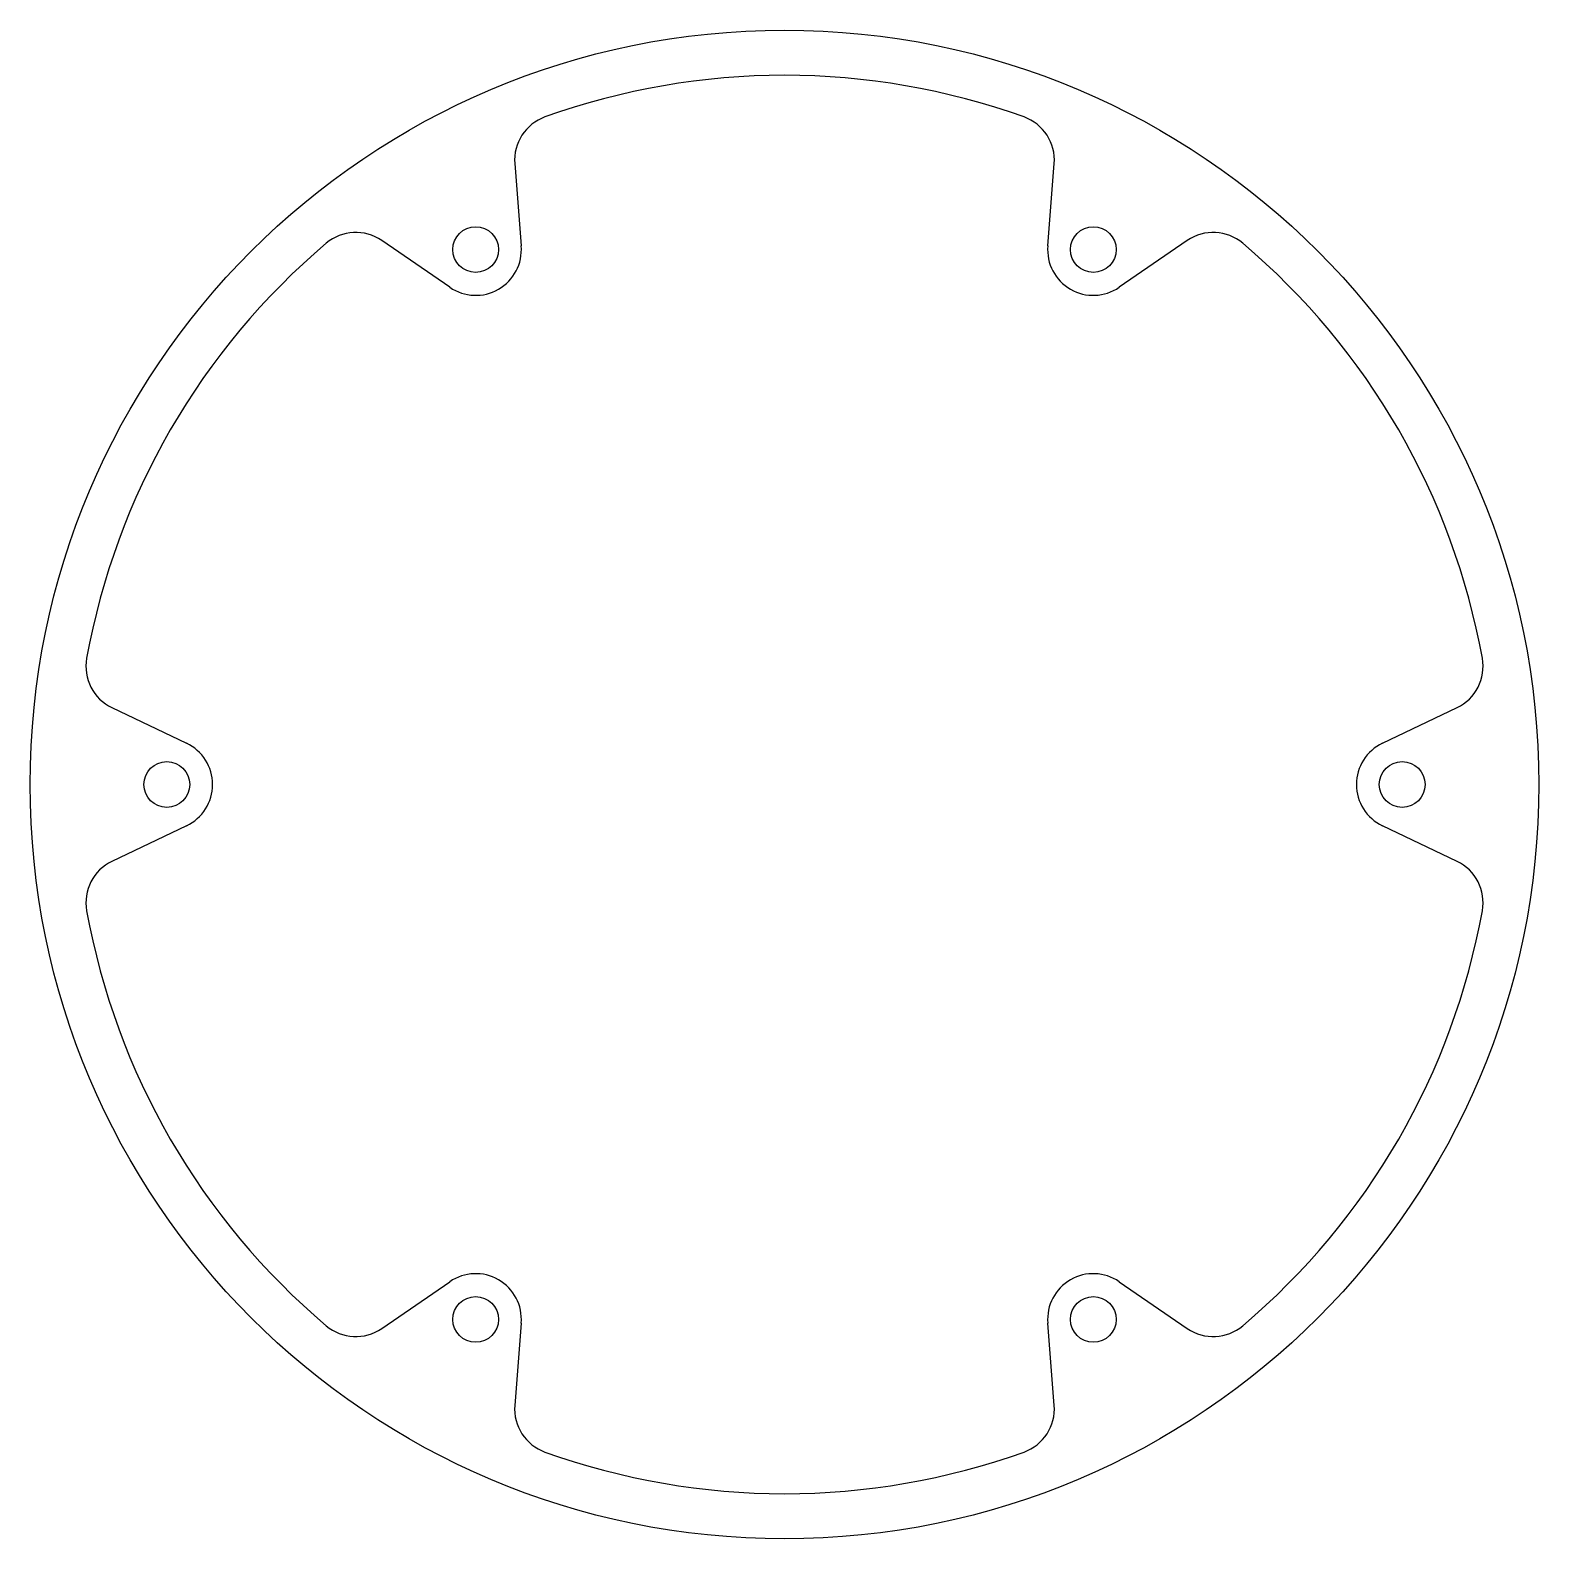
# Model space of a CAD drawing. Header units: metres. Extents: x -33 to 33, y -33 to 33.
import ezdxf

# ---------------------------------------------------------------- set-up
doc = ezdxf.new("R2010")
doc.units = ezdxf.units.M

msp = doc.modelspace()

# ---------------------------------------------------------------- linework, layer by layer
at = {"layer": 'PARAMETRIX'}
for p, q in [((-11.7895, 27.1385), (-11.5062, 23.5397)), ((11.5062, 23.5397), (11.7895, 27.1385)), ((-14.6329, 21.7345), (-17.6079, 23.7793)), ((17.6079, 23.7793), (14.6329, 21.7345)), ((-29.3974, 3.3593), (-26.139, 1.8052)), ((26.139, 1.8052), (29.3974, 3.3593)), ((-26.139, -1.8052), (-29.3974, -3.3593)), ((29.3974, -3.3593), (26.139, -1.8052)), ((-17.6079, -23.7793), (-14.6329, -21.7345)), ((14.6329, -21.7345), (17.6079, -23.7793)), ((-11.5062, -23.5397), (-11.7895, -27.1385)), ((11.7895, -27.1385), (11.5062, -23.5397))]:
    msp.add_line(p, q, dxfattribs=at)
for centre, radius in [((0, 0), 32.9731), ((-13.5, 23.3827), 1), ((13.5, 23.3827), 1), ((-27, 0), 1), ((27, 0), 1), ((-13.5, -23.3827), 1), ((13.5, -23.3827), 1)]:
    msp.add_circle(centre, radius, dxfattribs=at)
for centre, radius, start, end in [((0, 0), 31, 70.2582, 109.7418), ((-9.7957, 27.2955), 2, 109.7418, 184.5015), ((9.7957, 27.2955), 2, 355.4985, 70.2582), ((-18.7408, 22.1311), 2, 55.4985, 130.2582), ((18.7408, 22.1311), 2, 49.7418, 124.5015), ((0, 0), 31, 130.2582, 169.7418), ((-13.5, 23.3827), 2, 235.4985, 4.5015), ((13.5, 23.3827), 2, 175.4985, 304.5015), ((0, 0), 31, 10.2582, 49.7418), ((-28.5364, 5.1645), 2, 169.7418, 244.5015), ((28.5364, 5.1645), 2, 295.4985, 10.2582), ((-27, 0), 2, 295.4985, 64.5015), ((27, 0), 2, 115.4985, 244.5015), ((-28.5364, -5.1645), 2, 115.4985, 190.2582), ((28.5364, -5.1645), 2, 349.7418, 64.5015), ((0, 0), 31, 190.2582, 229.7418), ((0, 0), 31, 310.2582, 349.7418), ((-13.5, -23.3827), 2, 355.4985, 124.5015), ((13.5, -23.3827), 2, 55.4985, 184.5015), ((-18.7408, -22.1311), 2, 229.7418, 304.5015), ((18.7408, -22.1311), 2, 235.4985, 310.2582), ((-9.7957, -27.2955), 2, 175.4985, 250.2582), ((9.7957, -27.2955), 2, 289.7418, 4.5015), ((0, 0), 31, 250.2582, 289.7418)]:
    msp.add_arc(centre, radius, start, end, dxfattribs=at)

doc.saveas('drawing.dxf')
